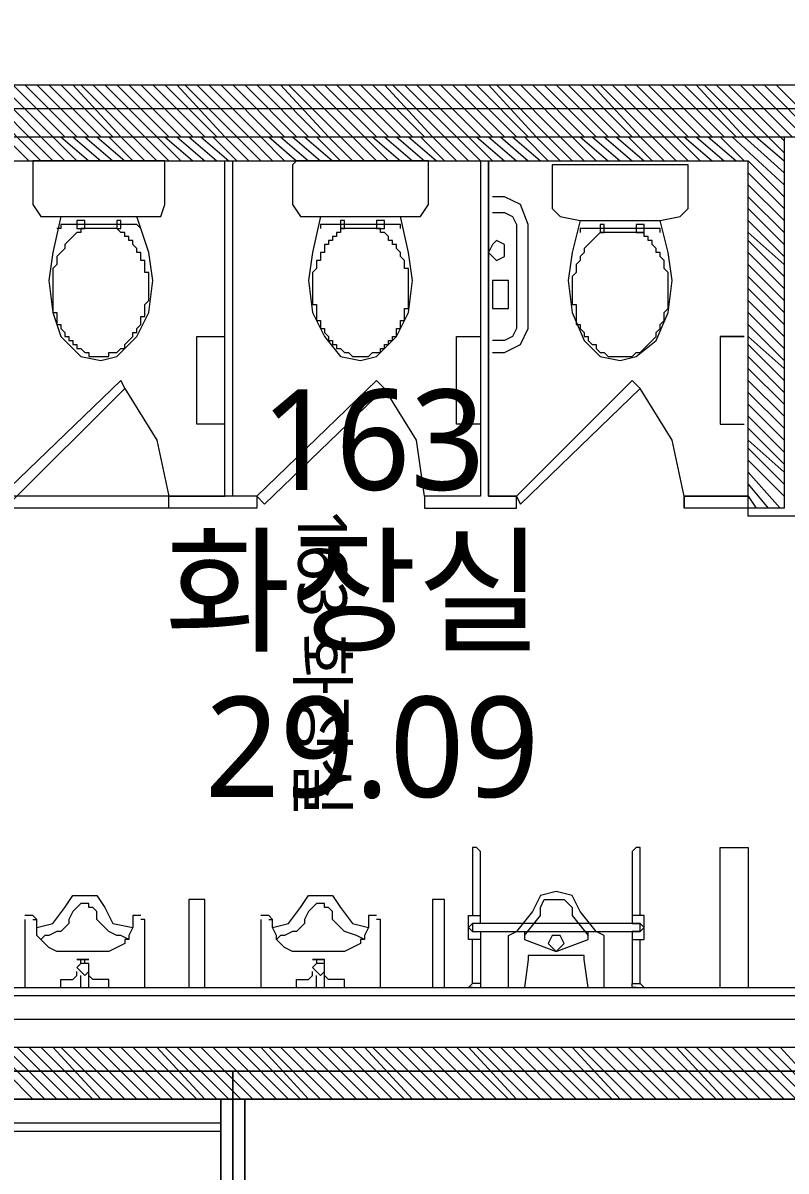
# Model space of a CAD drawing. Header units: millimetres. Extents: x -4011 to 126995, y -1911 to 106700.
# Drawn here: x 64935 to 67904, y 60839 to 65308 of the extents above; entities that cross this region are included whole.
import ezdxf

# ---------------------------------------------------------------- set-up
doc = ezdxf.new("R2010")
doc.units = ezdxf.units.MM
doc.layers.add('PDF_문자', color=7, linetype='Continuous')
doc.layers.add('PDF_형상', color=7, linetype='Continuous')
doc.styles.add('PDF 맑은 고딕', font='malgun.ttf')

msp = doc.modelspace()

# ---------------------------------------------------------------- linework, layer by layer
at = {"layer": 'PDF_형상', "lineweight": 5}
for points in [[(71704.7, 34538.9), (71704.7, 42217.6), (68207.3, 42217.6), (62704.7, 42217.6), (62704.7, 46228), (65751.3, 46228), (65751.3, 49772), (70196.9, 49772), (70196.9, 51171), (62456, 51171), (62456, 56269.4), (62704.7, 56269.4), (70196.9, 56269.4), (70196.9, 57668.4), (65751.3, 57668.4), (65751.3, 61228), (62440.4, 61228), (62440.4, 87730.6)], [(62953.4, 65067.4), (71098.4, 65067.4), (71114, 65067.4)], [(64725.4, 65067.4), (64911.9, 64865.3), (65005.2, 64772)], [(64756.5, 65067.4), (64958.5, 64865.3), (65051.8, 64772)], [(64803.1, 65067.4), (65005.2, 64865.3), (65098.4, 64772)], [(64849.7, 65067.4), (65051.8, 64865.3), (65145.1, 64772)], [(64896.4, 65067.4), (65098.4, 64865.3)], [(64943, 65067.4), (65145.1, 64865.3)], [(64989.6, 65067.4), (65191.7, 64865.3)], [(65036.3, 65067.4), (65238.3, 64865.3)], [(65082.9, 65067.4), (65285, 64865.3)], [(65129.5, 65067.4), (65316.1, 64865.3), (65409.3, 64772)], [(65160.6, 65067.4), (65362.7, 64865.3), (65456, 64772)], [(65207.3, 65067.4), (65409.3, 64865.3), (65502.6, 64772)], [(65253.9, 65067.4), (65456, 64865.3), (65549.2, 64772)], [(65300.5, 65067.4), (65502.6, 64865.3)], [(65347.1, 65067.4), (65549.2, 64865.3)], [(65393.8, 65067.4), (65595.9, 64865.3)], [(65440.4, 65067.4), (65642.5, 64865.3)], [(65487, 65067.4), (65689.1, 64865.3)], [(65533.7, 65067.4), (65720.2, 64865.3), (65813.5, 64772)], [(65564.8, 65067.4), (65766.8, 64865.3), (65860.1, 64772)], [(65611.4, 65067.4), (65813.5, 64865.3), (65906.7, 64772)], [(65658, 65067.4), (65860.1, 64865.3), (65953.4, 64772)], [(65704.7, 65067.4), (65906.7, 64865.3)], [(65751.3, 65067.4), (65953.4, 64865.3)], [(65797.9, 65067.4), (66000, 64865.3)], [(65844.6, 65067.4), (66046.6, 64865.3)], [(65891.2, 65067.4), (66093.3, 64865.3)], [(65937.8, 65067.4), (66124.3, 64865.3), (66217.6, 64772)], [(65968.9, 65067.4), (66171, 64865.3), (66264.2, 64772)], [(66015.5, 65067.4), (66217.6, 64865.3), (66310.9, 64772)], [(66062.2, 65067.4), (66264.2, 64865.3), (66357.5, 64772)], [(66108.8, 65067.4), (66310.9, 64865.3)], [(66155.4, 65067.4), (66357.5, 64865.3)], [(66202.1, 65067.4), (66404.1, 64865.3)], [(66248.7, 65067.4), (66450.8, 64865.3)], [(66295.3, 65067.4), (66497.4, 64865.3)], [(66342, 65067.4), (66528.5, 64865.3), (66621.8, 64772)], [(66373.1, 65067.4), (66575.1, 64865.3), (66668.4, 64772)], [(66419.7, 65067.4), (66621.8, 64865.3), (66715, 64772), (66715, 63466.3), (66497.4, 63466.3), (66497.4, 63419.7), (66854.9, 63419.7), (66854.9, 63466.3), (67305.7, 63917.1), (67336.8, 63886)], [(66466.3, 65067.4), (66668.4, 64865.3), (66761.7, 64772)], [(66512.9, 65067.4), (66715, 64865.3)], [(66559.6, 65067.4), (66761.7, 64865.3)], [(66606.2, 65067.4), (66808.3, 64865.3)], [(66652.8, 65067.4), (66854.9, 64865.3)], [(66699.5, 65067.4), (66901.5, 64865.3)], [(66746.1, 65067.4), (66932.6, 64865.3), (67025.9, 64772)], [(66777.2, 65067.4), (66979.3, 64865.3), (67072.5, 64772)], [(66823.8, 65067.4), (67025.9, 64865.3), (67119.2, 64772)], [(66870.5, 65067.4), (67072.5, 64865.3), (67165.8, 64772)], [(66917.1, 65067.4), (67119.2, 64865.3)], [(66963.7, 65067.4), (67165.8, 64865.3)], [(67010.4, 65067.4), (67212.4, 64865.3)], [(67057, 65067.4), (67259.1, 64865.3)], [(67103.6, 65067.4), (67305.7, 64865.3)], [(67150.3, 65067.4), (67336.8, 64865.3), (67430, 64772)], [(67181.3, 65067.4), (67383.4, 64865.3), (67476.7, 64772)], [(67228, 65067.4), (67430, 64865.3), (67523.3, 64772)], [(67274.6, 65067.4), (67476.7, 64865.3), (67569.9, 64772)], [(67321.2, 65067.4), (67523.3, 64865.3)], [(67367.9, 65067.4), (67569.9, 64865.3)], [(67414.5, 65067.4), (67616.6, 64865.3)], [(67461.1, 65067.4), (67663.2, 64865.3)], [(67507.8, 65067.4), (67709.8, 64865.3)], [(67554.4, 65067.4), (67740.9, 64865.3), (67896.4, 64725.4)], [(67585.5, 65067.4), (67787.6, 64865.3), (67896.4, 64772)], [(67632.1, 65067.4), (67834.2, 64865.3), (67896.4, 64803.1)], [(67678.8, 65067.4), (67880.8, 64865.3), (67896.4, 64849.7)], [(67725.4, 65067.4), (67927.5, 64865.3)], [(67772, 65067.4), (67974.1, 64865.3)], [(67818.6, 65067.4), (68020.7, 64865.3)], [(67865.3, 65067.4), (68067.4, 64865.3)], [(62953.4, 64865.3), (71098.4, 64865.3)], [(66497.4, 63466.3), (66466.3, 63683.9), (66342, 63886), (65875.6, 63435.2), (65844.6, 63466.3), (64787.6, 63466.3), (64787.6, 64772), (64678.8, 64865.3)], [(64865.3, 64865.3), (64958.5, 64772)], [(65082.9, 64865.3), (65191.7, 64772)], [(65129.5, 64865.3), (65238.3, 64772)], [(65176.2, 64865.3), (65285, 64772)], [(65222.8, 64865.3), (65331.6, 64772)], [(65269.4, 64865.3), (65362.7, 64772)], [(65487, 64865.3), (65595.9, 64772)], [(65533.7, 64865.3), (65642.5, 64772)], [(65580.3, 64865.3), (65689.1, 64772)], [(65626.9, 64865.3), (65735.7, 64772)], [(65673.6, 64865.3), (65766.8, 64772)], [(65891.2, 64865.3), (66000, 64772)], [(65937.8, 64865.3), (66046.6, 64772)], [(65984.5, 64865.3), (66093.3, 64772)], [(66031.1, 64865.3), (66139.9, 64772)], [(66077.7, 64865.3), (66171, 64772)], [(66295.3, 64865.3), (66404.1, 64772)], [(66342, 64865.3), (66450.8, 64772)], [(66388.6, 64865.3), (66497.4, 64772)], [(66435.2, 64865.3), (66544, 64772)], [(66481.9, 64865.3), (66575.1, 64772)], [(66699.5, 64865.3), (66808.3, 64772)], [(66746.1, 64865.3), (66854.9, 64772)], [(66792.7, 64865.3), (66901.5, 64772)], [(66839.4, 64865.3), (66948.2, 64772)], [(66886, 64865.3), (66979.3, 64772)], [(67103.6, 64865.3), (67212.4, 64772)], [(67150.3, 64865.3), (67259.1, 64772)], [(67196.9, 64865.3), (67305.7, 64772)], [(67243.5, 64865.3), (67352.3, 64772)], [(67290.1, 64865.3), (67383.4, 64772)], [(67507.8, 64865.3), (67616.6, 64772)], [(67554.4, 64865.3), (67663.2, 64772)], [(67601, 64865.3), (67709.8, 64772)], [(67647.7, 64865.3), (67740.9, 64772)], [(67694.3, 64865.3), (67896.4, 64678.8)], [(67896.4, 64865.3), (67896.4, 63419.7), (67756.5, 63419.7), (67756.5, 64772), (67896.4, 64632.1)], [(71098.4, 64818.7), (67943, 64818.7), (67943, 63388.6), (67756.5, 63388.6), (67756.5, 63419.7), (67507.8, 63419.7), (67507.8, 63466.3), (67507.8, 63419.7)], [(62953.4, 64772), (67756.5, 64772)], [(65331.6, 63886), (64880.8, 63435.2), (64849.7, 63466.3), (65316.1, 63917.1), (65331.6, 63886), (65316.1, 63917.1), (64849.7, 63466.3), (64880.8, 63435.2), (65331.6, 63886), (65456, 63683.9), (65502.6, 63466.3), (65720.2, 63466.3), (65720.2, 64772)], [(65751.3, 63466.3), (65751.3, 64772)], [(67507.8, 63466.3), (67756.5, 63466.3), (67507.8, 63466.3), (67461.1, 63683.9), (67336.8, 63886), (66870.5, 63435.2), (66854.9, 63466.3), (66746.1, 63466.3), (66746.1, 64772), (66746.1, 63466.3), (66854.9, 63466.3), (66870.5, 63435.2), (67336.8, 63886), (67305.7, 63917.1), (66854.9, 63466.3)], [(67756.5, 64725.4), (67896.4, 64585.5)], [(62751.3, 64678.8), (62751.3, 61430.1), (70134.7, 61430.1)], [(67756.5, 64678.8), (67896.4, 64538.9)], [(66761.7, 64025.9), (66808.3, 64025.9), (66870.5, 64057), (66901.5, 64119.2), (66901.5, 64523.3), (66870.5, 64601), (66808.3, 64632.1), (66761.7, 64632.1)], [(67756.5, 64632.1), (67896.4, 64492.2)], [(67756.5, 64585.5), (67896.4, 64445.6)], [(65082.9, 64554.4), (65378.2, 64554.4)], [(66093.3, 64554.4), (66404.1, 64554.4)], [(66761.7, 64569.9), (66808.3, 64569.9), (66839.4, 64554.4), (66854.9, 64523.3), (66854.9, 64119.2), (66839.4, 64088.1), (66808.3, 64072.5), (66761.7, 64072.5)], [(67103.6, 64538.9), (67414.5, 64538.9)], [(67756.5, 64538.9), (67896.4, 64399)], [(65393.8, 64507.8), (65378.2, 64523.3), (65082.9, 64523.3), (65082.9, 64507.8), (65067.4, 64507.8)], [(66404.1, 64507.8), (66404.1, 64523.3), (66093.3, 64523.3), (66093.3, 64507.8)], [(67414.5, 64492.2), (67414.5, 64507.8), (67103.6, 64507.8), (67103.6, 64492.2)], [(67756.5, 64492.2), (67896.4, 64367.9)], [(67756.5, 64461.1), (67896.4, 64321.2)], [(67756.5, 64414.5), (67896.4, 64274.6)], [(67756.5, 64367.9), (67896.4, 64228)], [(67756.5, 64321.2), (67896.4, 64181.3)], [(67756.5, 64274.6), (67896.4, 64134.7)], [(67756.5, 64228), (67896.4, 64088.1)], [(67756.5, 64181.3), (67896.4, 64041.5)], [(67756.5, 64134.7), (67896.4, 63994.8)], [(65720.2, 63746.1), (65611.4, 63746.1), (65611.4, 64088.1), (65720.2, 64088.1)], [(66715, 63746.1), (66621.8, 63746.1), (66621.8, 64088.1), (66715, 64088.1)], [(67647.7, 64088.1), (67740.9, 64088.1), (67647.7, 64088.1), (67647.7, 63746.1), (67740.9, 63746.1)], [(67756.5, 64088.1), (67896.4, 63963.7)], [(67756.5, 64057), (67896.4, 63917.1)], [(67756.5, 64010.4), (67896.4, 63870.5)], [(67756.5, 63963.7), (67896.4, 63823.8)], [(66342, 63886), (65875.6, 63435.2), (65844.6, 63466.3), (66310.9, 63917.1), (66342, 63886), (66310.9, 63917.1), (65844.6, 63466.3), (65844.6, 63419.7), (64787.6, 63419.7)], [(67756.5, 63917.1), (67896.4, 63777.2)], [(67756.5, 63870.5), (67896.4, 63730.6)], [(67756.5, 63823.8), (67896.4, 63683.9)], [(62844.6, 61321.2), (70134.7, 61321.2), (70134.7, 63621.8), (69171, 63621.8), (69171, 63777.2), (70290.2, 63777.2), (70290.2, 61119.2), (62549.2, 61119.2), (70290.2, 61119.2)], [(67756.5, 63777.2), (67896.4, 63637.3)], [(67756.5, 63730.6), (67896.4, 63590.7)], [(67756.5, 63683.9), (67896.4, 63559.6)], [(67756.5, 63652.8), (67896.4, 63513)], [(67756.5, 63606.2), (67896.4, 63466.3)], [(67756.5, 63559.6), (67880.8, 63419.7)], [(67756.5, 63513), (67834.2, 63419.7)], [(65844.6, 63419.7), (65502.6, 63419.7), (65502.6, 63466.3)], [(67756.5, 63466.3), (67787.6, 63419.7)], [(66715, 61803.1), (66715, 61834.2), (66715, 62082.9), (66699.5, 62098.4), (66683.9, 62098.4), (66683.9, 62082.9), (66683.9, 61834.2)], [(67336.8, 61834.2), (67336.8, 62082.9), (67336.8, 62098.4), (67321.2, 62098.4), (67305.7, 62082.9), (67305.7, 61834.2)], [(67647.7, 61554.4), (67647.7, 62098.4), (67756.5, 62098.4), (67756.5, 61554.4)], [(67196.9, 61554.4), (67196.9, 61756.5), (67165.8, 61772), (67103.6, 61849.7), (67072.5, 61911.9), (67010.4, 61927.5), (66948.2, 61911.9), (66917.1, 61849.7), (66854.9, 61772), (66870.5, 61772), (66886, 61772), (66886, 61740.9), (67010.4, 61694.3), (67134.7, 61740.9), (67134.7, 61772), (67150.3, 61772), (67165.8, 61772)], [(66886, 61756.5), (66948.2, 61834.2), (66948.2, 61865.3), (66963.7, 61896.4), (67010.4, 61896.4), (67041.4, 61896.4), (67072.5, 61865.3), (67072.5, 61834.2), (67134.7, 61756.5)], [(65347.1, 61740.9), (65316.1, 61756.5), (65300.5, 61756.5), (65269.4, 61772), (65253.9, 61787.6), (65238.3, 61803.1), (65222.8, 61818.7), (65222.8, 61849.7), (65207.3, 61865.3), (65191.7, 61865.3), (65191.7, 61880.8), (65176.2, 61880.8), (65160.6, 61880.8), (65145.1, 61865.3), (65129.5, 61849.7), (65114, 61818.7), (65114, 61803.1), (65098.4, 61787.6), (65082.9, 61772), (65067.4, 61772), (65036.3, 61756.5), (65020.7, 61756.5), (65005.2, 61740.9)], [(66264.2, 61740.9), (66233.2, 61756.5), (66186.5, 61772), (66171, 61787.6), (66155.4, 61803.1), (66139.9, 61818.7), (66139.9, 61849.7), (66124.3, 61865.3), (66108.8, 61865.3), (66108.8, 61880.8), (66093.3, 61880.8), (66077.7, 61880.8), (66062.2, 61865.3), (66046.6, 61849.7), (66031.1, 61818.7), (66031.1, 61803.1), (66015.5, 61787.6), (66000, 61772), (65984.5, 61772), (65953.4, 61756.5), (65937.8, 61756.5), (65922.3, 61740.9)], [(64989.6, 61787.6), (64989.6, 61803.1), (64989.6, 61818.7), (64974.1, 61834.2), (64958.5, 61834.2), (64943, 61834.2)], [(64943, 61818.7), (64943, 61694.3), (64943, 61554.4)], [(64974.1, 61818.7), (64989.6, 61818.7)], [(65393.8, 61834.2), (65362.7, 61834.2), (65362.7, 61818.7), (65362.7, 61803.1), (65362.7, 61787.6)], [(65409.3, 61554.4), (65409.3, 61694.3), (65409.3, 61818.7), (65393.8, 61818.7)], [(65906.7, 61787.6), (65906.7, 61803.1), (65906.7, 61818.7), (65891.2, 61834.2), (65875.6, 61834.2), (65860.1, 61834.2)], [(65860.1, 61818.7), (65860.1, 61694.3), (65860.1, 61554.4)], [(65891.2, 61818.7), (65906.7, 61818.7)], [(66310.9, 61834.2), (66279.8, 61834.2), (66279.8, 61818.7), (66279.8, 61803.1), (66279.8, 61787.6)], [(66326.4, 61554.4), (66326.4, 61694.3), (66326.4, 61818.7), (66310.9, 61818.7)], [(66715, 61740.9), (66668.4, 61740.9), (66668.4, 61834.2), (66715, 61834.2)], [(67305.7, 61740.9), (67352.3, 61740.9), (67352.3, 61834.2), (67305.7, 61834.2), (67305.7, 61803.1), (67321.2, 61803.1), (67336.8, 61803.1), (67352.3, 61787.6), (67336.8, 61772), (67321.2, 61772), (67305.7, 61772), (67305.7, 61740.9), (67305.7, 61569.9), (67336.8, 61569.9), (67336.8, 61740.9)], [(66699.5, 61803.1), (66683.9, 61803.1), (66683.9, 61787.6), (66683.9, 61772), (66699.5, 61772)], [(66715, 61772), (66715, 61740.9), (66715, 61569.9), (66683.9, 61569.9), (66683.9, 61740.9)], [(66823.8, 61554.4), (66823.8, 61756.5), (66854.9, 61772)], [(67134.7, 61554.4), (67119.2, 61663.2), (67119.2, 61678.8), (67088.1, 61678.8), (67010.4, 61678.8), (66932.6, 61678.8), (66901.5, 61678.8), (66901.5, 61663.2), (66886, 61554.4)], [(62658, 61647.7), (62751.3, 61554.4), (70134.7, 61554.4)], [(65145.1, 61663.2), (65191.7, 61663.2), (65145.1, 61663.2)], [(65160.6, 61647.7), (65160.6, 61663.2)], [(65176.2, 61647.7), (65176.2, 61663.2)], [(66062.2, 61663.2), (66077.7, 61663.2), (66077.7, 61647.7)], [(66062.2, 61663.2), (66108.8, 61663.2), (66062.2, 61663.2)], [(66108.8, 61647.7), (66108.8, 61663.2)], [(65082.9, 61554.4), (65082.9, 61585.5), (65129.5, 61585.5), (65145.1, 61601), (65145.1, 61616.6)], [(65160.6, 61554.4), (65160.6, 61601)], [(65269.4, 61554.4), (65269.4, 61585.5), (65207.3, 61585.5), (65191.7, 61601), (65191.7, 61616.6)], [(65191.7, 61554.4), (65191.7, 61601)], [(66000, 61554.4), (66000, 61585.5), (66046.6, 61585.5), (66062.2, 61601), (66062.2, 61616.6)], [(66077.7, 61554.4), (66077.7, 61601)], [(66186.5, 61554.4), (66186.5, 61585.5), (66124.3, 61585.5), (66108.8, 61601), (66108.8, 61616.6)], [(66108.8, 61554.4), (66108.8, 61601)], [(66683.9, 61554.4), (66668.4, 61554.4), (66683.9, 61569.9)], [(66715, 61569.9), (66715, 61554.4), (66730.6, 61554.4)], [(67321.2, 61554.4), (67305.7, 61554.4), (67305.7, 61569.9)], [(67336.8, 61569.9), (67352.3, 61554.4), (67367.9, 61554.4)], [(62751.3, 61523.3), (70134.7, 61523.3), (70290.2, 61383.4)], [(64772, 61321.2), (64974.1, 61119.2)], [(64818.7, 61321.2), (65020.7, 61119.2)], [(64865.3, 61321.2), (65067.4, 61119.2)], [(64911.9, 61321.2), (65114, 61119.2)], [(64958.5, 61321.2), (65160.6, 61119.2)], [(65005.2, 61321.2), (65207.3, 61119.2)], [(65051.8, 61321.2), (65238.3, 61119.2)], [(65082.9, 61321.2), (65285, 61119.2)], [(65129.5, 61321.2), (65331.6, 61119.2)], [(65176.2, 61321.2), (65378.2, 61119.2)], [(65222.8, 61321.2), (65424.9, 61119.2)], [(65269.4, 61321.2), (65471.5, 61119.2)], [(65316.1, 61321.2), (65518.1, 61119.2)], [(65362.7, 61321.2), (65564.8, 61119.2)], [(65409.3, 61321.2), (65611.4, 61119.2)], [(65456, 61321.2), (65642.5, 61119.2)], [(65487, 61321.2), (65689.1, 61119.2)], [(65533.7, 61321.2), (65735.7, 61119.2)], [(65580.3, 61321.2), (65782.4, 61119.2)], [(65626.9, 61321.2), (65829, 61119.2)], [(65673.6, 61321.2), (65875.6, 61119.2)], [(65720.2, 61321.2), (65922.3, 61119.2)], [(65766.8, 61321.2), (65968.9, 61119.2)], [(65813.5, 61321.2), (66015.5, 61119.2)], [(65860.1, 61321.2), (66046.6, 61119.2)], [(65891.2, 61321.2), (66093.3, 61119.2)], [(65937.8, 61321.2), (66139.9, 61119.2)], [(65984.5, 61321.2), (66186.5, 61119.2)], [(66031.1, 61321.2), (66233.2, 61119.2)], [(66077.7, 61321.2), (66279.8, 61119.2)], [(66124.3, 61321.2), (66326.4, 61119.2)], [(66171, 61321.2), (66373.1, 61119.2)], [(66217.6, 61321.2), (66419.7, 61119.2)], [(66264.2, 61321.2), (66450.8, 61119.2)], [(66295.3, 61321.2), (66497.4, 61119.2)], [(66342, 61321.2), (66544, 61119.2)], [(66388.6, 61321.2), (66590.7, 61119.2)], [(66435.2, 61321.2), (66637.3, 61119.2)], [(66481.9, 61321.2), (66683.9, 61119.2)], [(66528.5, 61321.2), (66730.6, 61119.2)], [(66575.1, 61321.2), (66777.2, 61119.2)], [(66621.8, 61321.2), (66823.8, 61119.2)], [(66668.4, 61321.2), (66854.9, 61119.2)], [(66699.5, 61321.2), (66901.5, 61119.2)], [(66746.1, 61321.2), (66948.2, 61119.2)], [(66792.7, 61321.2), (66994.8, 61119.2)], [(66839.4, 61321.2), (67041.4, 61119.2)], [(66886, 61321.2), (67088.1, 61119.2)], [(66932.6, 61321.2), (67134.7, 61119.2)], [(66979.3, 61321.2), (67181.3, 61119.2)], [(67025.9, 61321.2), (67228, 61119.2)], [(67072.5, 61321.2), (67259.1, 61119.2)], [(67103.6, 61321.2), (67305.7, 61119.2)], [(67150.3, 61321.2), (67352.3, 61119.2)], [(67196.9, 61321.2), (67399, 61119.2)], [(67243.5, 61321.2), (67445.6, 61119.2)], [(67290.1, 61321.2), (67492.2, 61119.2)], [(67336.8, 61321.2), (67538.9, 61119.2)], [(67383.4, 61321.2), (67585.5, 61119.2)], [(67430, 61321.2), (67632.1, 61119.2)], [(67476.7, 61321.2), (67663.2, 61119.2)], [(67507.8, 61321.2), (67709.8, 61119.2)], [(67554.4, 61321.2), (67756.5, 61119.2)], [(67601, 61321.2), (67803.1, 61119.2)], [(67647.7, 61321.2), (67849.7, 61119.2)], [(67694.3, 61321.2), (67896.4, 61119.2)], [(67740.9, 61321.2), (67943, 61119.2)], [(67787.6, 61321.2), (67989.6, 61119.2)], [(67834.2, 61321.2), (68036.3, 61119.2)], [(67880.8, 61321.2), (68067.4, 61119.2)]]:
    msp.add_lwpolyline(points, dxfattribs=at)
for points in [[(71720.2, 68720.2), (71720.2, 64974.1), (70196.9, 64974.1), (62440.4, 64974.1), (62440.4, 68720.2)], [(62440.4, 64974.1), (62440.4, 61228), (65751.3, 61228), (68424.9, 61228), (70196.9, 61228), (70196.9, 64974.1)], [(65082.9, 64554.4), (65051.8, 64414.5), (65036.3, 64305.7), (65051.8, 64181.3), (65082.9, 64088.1), (65160.6, 64010.4), (65238.3, 63994.8), (65300.5, 64010.4), (65378.2, 64088.1), (65424.9, 64181.3), (65440.4, 64305.7), (65424.9, 64414.5), (65378.2, 64554.4), (65393.8, 64554.4), (65471.5, 64554.4), (65487, 64601), (65487, 64756.5), (65487, 64772), (64989.6, 64772), (64974.1, 64772), (64974.1, 64756.5), (64974.1, 64601), (65005.2, 64554.4)], [(66093.3, 64554.4), (66062.2, 64414.5), (66046.6, 64305.7), (66062.2, 64181.3), (66108.8, 64088.1), (66171, 64010.4), (66248.7, 63994.8), (66310.9, 64010.4), (66388.6, 64088.1), (66435.2, 64181.3), (66450.8, 64305.7), (66435.2, 64414.5), (66404.1, 64554.4), (66481.9, 64554.4), (66512.9, 64601), (66512.9, 64756.5), (66512.9, 64772), (66497.4, 64772), (66000, 64772), (65984.5, 64756.5), (65984.5, 64601), (66015.5, 64554.4)], [(67103.6, 64538.9), (67072.5, 64414.5), (67057, 64305.7), (67072.5, 64181.3), (67119.2, 64072.5), (67181.3, 64010.4), (67259.1, 63994.8), (67321.2, 64010.4), (67399, 64072.5), (67445.6, 64181.3), (67461.1, 64305.7), (67445.6, 64414.5), (67414.5, 64538.9), (67492.2, 64554.4), (67523.3, 64585.5), (67523.3, 64756.5), (67507.8, 64756.5), (67010.4, 64756.5), (66994.8, 64756.5), (66994.8, 64585.5), (67025.9, 64554.4)], [(65176.2, 64507.8), (65176.2, 64538.9), (65145.1, 64538.9), (65145.1, 64507.8)], [(65300.5, 64507.8), (65316.1, 64507.8), (65316.1, 64538.9), (65300.5, 64538.9)], [(66186.5, 64507.8), (66186.5, 64538.9), (66171, 64538.9), (66171, 64507.8)], [(66310.9, 64507.8), (66342, 64507.8), (66342, 64538.9), (66310.9, 64538.9)], [(65145.1, 64492.2), (65129.5, 64476.7), (65114, 64461.1), (65098.4, 64445.6), (65098.4, 64430.1), (65082.9, 64414.5), (65067.4, 64399), (65067.4, 64383.4), (65067.4, 64367.9), (65051.8, 64352.3), (65051.8, 64336.8), (65051.8, 64321.2), (65051.8, 64305.7), (65051.8, 64290.2), (65051.8, 64274.6), (65051.8, 64259.1), (65051.8, 64243.5), (65051.8, 64228), (65051.8, 64212.4), (65051.8, 64196.9), (65051.8, 64181.3), (65067.4, 64181.3), (65067.4, 64165.8), (65067.4, 64150.3), (65067.4, 64134.7), (65082.9, 64134.7), (65082.9, 64119.2), (65098.4, 64103.6), (65098.4, 64088.1), (65114, 64088.1), (65114, 64072.5), (65129.5, 64072.5), (65129.5, 64057), (65145.1, 64057), (65145.1, 64041.5), (65160.6, 64041.5), (65176.2, 64025.9), (65191.7, 64025.9), (65191.7, 64010.4), (65207.3, 64010.4), (65222.8, 64010.4), (65238.3, 64010.4), (65253.9, 64010.4), (65269.4, 64010.4), (65269.4, 64025.9), (65285, 64025.9), (65300.5, 64025.9), (65316.1, 64041.5), (65331.6, 64041.5), (65331.6, 64057), (65347.1, 64072.5), (65362.7, 64088.1), (65362.7, 64103.6), (65378.2, 64103.6), (65378.2, 64119.2), (65393.8, 64134.7), (65393.8, 64150.3), (65393.8, 64165.8), (65409.3, 64165.8), (65409.3, 64181.3), (65409.3, 64196.9), (65409.3, 64212.4), (65424.9, 64228), (65424.9, 64243.5), (65424.9, 64259.1), (65424.9, 64274.6), (65424.9, 64290.2), (65424.9, 64305.7), (65424.9, 64321.2), (65424.9, 64336.8), (65409.3, 64336.8), (65409.3, 64352.3), (65409.3, 64367.9), (65409.3, 64383.4), (65393.8, 64383.4), (65393.8, 64399), (65393.8, 64414.5), (65378.2, 64414.5), (65378.2, 64430.1), (65362.7, 64445.6), (65362.7, 64461.1), (65347.1, 64461.1), (65347.1, 64476.7), (65331.6, 64476.7), (65331.6, 64492.2), (65316.1, 64492.2), (65300.5, 64507.8), (65285, 64507.8), (65269.4, 64507.8), (65253.9, 64507.8), (65238.3, 64507.8), (65222.8, 64507.8), (65207.3, 64507.8), (65191.7, 64507.8), (65176.2, 64507.8), (65160.6, 64507.8), (65160.6, 64492.2)], [(66155.4, 64492.2), (66155.4, 64476.7), (66139.9, 64476.7), (66139.9, 64461.1), (66124.3, 64461.1), (66124.3, 64445.6), (66108.8, 64445.6), (66108.8, 64430.1), (66108.8, 64414.5), (66093.3, 64414.5), (66093.3, 64399), (66093.3, 64383.4), (66077.7, 64383.4), (66077.7, 64367.9), (66077.7, 64352.3), (66062.2, 64336.8), (66062.2, 64321.2), (66062.2, 64305.7), (66062.2, 64290.2), (66062.2, 64274.6), (66062.2, 64259.1), (66062.2, 64243.5), (66062.2, 64228), (66062.2, 64212.4), (66077.7, 64212.4), (66077.7, 64196.9), (66077.7, 64181.3), (66077.7, 64165.8), (66077.7, 64150.3), (66093.3, 64150.3), (66093.3, 64134.7), (66093.3, 64119.2), (66108.8, 64119.2), (66108.8, 64103.6), (66124.3, 64088.1), (66124.3, 64072.5), (66139.9, 64072.5), (66139.9, 64057), (66155.4, 64057), (66155.4, 64041.5), (66171, 64041.5), (66186.5, 64025.9), (66202.1, 64025.9), (66217.6, 64010.4), (66233.2, 64010.4), (66248.7, 64010.4), (66264.2, 64010.4), (66279.8, 64010.4), (66295.3, 64025.9), (66310.9, 64025.9), (66326.4, 64025.9), (66326.4, 64041.5), (66342, 64041.5), (66342, 64057), (66357.5, 64057), (66357.5, 64072.5), (66373.1, 64072.5), (66373.1, 64088.1), (66388.6, 64088.1), (66388.6, 64103.6), (66388.6, 64119.2), (66404.1, 64119.2), (66404.1, 64134.7), (66404.1, 64150.3), (66419.7, 64150.3), (66419.7, 64165.8), (66419.7, 64181.3), (66419.7, 64196.9), (66435.2, 64196.9), (66435.2, 64212.4), (66435.2, 64228), (66435.2, 64243.5), (66435.2, 64259.1), (66435.2, 64274.6), (66435.2, 64290.2), (66435.2, 64305.7), (66435.2, 64321.2), (66435.2, 64336.8), (66435.2, 64352.3), (66419.7, 64352.3), (66419.7, 64367.9), (66419.7, 64383.4), (66404.1, 64399), (66404.1, 64414.5), (66388.6, 64430.1), (66388.6, 64445.6), (66373.1, 64445.6), (66373.1, 64461.1), (66357.5, 64461.1), (66357.5, 64476.7), (66342, 64492.2), (66326.4, 64492.2), (66326.4, 64507.8), (66310.9, 64507.8), (66295.3, 64507.8), (66279.8, 64507.8), (66264.2, 64507.8), (66248.7, 64507.8), (66233.2, 64507.8), (66217.6, 64507.8), (66202.1, 64507.8), (66186.5, 64507.8), (66171, 64507.8), (66171, 64492.2)], [(67165.8, 64476.7), (67150.3, 64461.1), (67134.7, 64445.6), (67119.2, 64430.1), (67119.2, 64414.5), (67103.6, 64399), (67103.6, 64383.4), (67088.1, 64367.9), (67088.1, 64352.3), (67088.1, 64336.8), (67072.5, 64321.2), (67072.5, 64305.7), (67072.5, 64290.2), (67072.5, 64274.6), (67072.5, 64259.1), (67072.5, 64243.5), (67072.5, 64228), (67072.5, 64212.4), (67088.1, 64212.4), (67088.1, 64196.9), (67088.1, 64181.3), (67088.1, 64165.8), (67088.1, 64150.3), (67088.1, 64134.7), (67103.6, 64134.7), (67103.6, 64119.2), (67119.2, 64103.6), (67119.2, 64088.1), (67134.7, 64088.1), (67134.7, 64072.5), (67150.3, 64057), (67165.8, 64057), (67165.8, 64041.5), (67181.3, 64025.9), (67196.9, 64025.9), (67212.4, 64010.4), (67228, 64010.4), (67243.5, 64010.4), (67259.1, 64010.4), (67274.6, 64010.4), (67290.1, 64010.4), (67305.7, 64010.4), (67321.2, 64025.9), (67336.8, 64025.9), (67352.3, 64041.5), (67367.9, 64057), (67383.4, 64072.5), (67399, 64088.1), (67399, 64103.6), (67414.5, 64119.2), (67414.5, 64134.7), (67430, 64150.3), (67430, 64165.8), (67430, 64181.3), (67445.6, 64196.9), (67445.6, 64212.4), (67445.6, 64228), (67445.6, 64243.5), (67445.6, 64259.1), (67445.6, 64274.6), (67445.6, 64290.2), (67445.6, 64305.7), (67445.6, 64321.2), (67445.6, 64336.8), (67430, 64352.3), (67430, 64367.9), (67430, 64383.4), (67414.5, 64399), (67414.5, 64414.5), (67399, 64414.5), (67399, 64430.1), (67383.4, 64445.6), (67383.4, 64461.1), (67367.9, 64461.1), (67367.9, 64476.7), (67352.3, 64476.7), (67352.3, 64492.2), (67336.8, 64492.2), (67321.2, 64492.2), (67305.7, 64492.2), (67290.1, 64492.2), (67274.6, 64492.2), (67259.1, 64492.2), (67243.5, 64492.2), (67228, 64492.2), (67212.4, 64492.2), (67196.9, 64492.2), (67181.3, 64492.2)], [(67196.9, 64492.2), (67196.9, 64523.3), (67181.3, 64523.3), (67181.3, 64492.2)], [(67321.2, 64492.2), (67352.3, 64492.2), (67352.3, 64523.3), (67321.2, 64523.3)], [(66777.2, 64383.4), (66808.3, 64399), (66808.3, 64414.5), (66808.3, 64445.6), (66777.2, 64461.1), (66761.7, 64445.6), (66746.1, 64414.5), (66761.7, 64399)], [(66823.8, 64305.7), (66761.7, 64305.7), (66761.7, 64196.9), (66823.8, 64196.9)], [(65098.4, 61865.3), (65129.5, 61911.9), (65176.2, 61911.9), (65222.8, 61911.9), (65253.9, 61865.3), (65285, 61803.1), (65362.7, 61787.6), (65347.1, 61756.5), (65347.1, 61740.9), (65331.6, 61740.9), (65331.6, 61725.4), (65300.5, 61709.8), (65269.4, 61694.3), (65253.9, 61694.3), (65207.3, 61694.3), (65176.2, 61694.3), (65129.5, 61694.3), (65098.4, 61694.3), (65082.9, 61694.3), (65067.4, 61694.3), (65036.3, 61709.8), (65020.7, 61725.4), (65005.2, 61740.9), (64989.6, 61756.5), (64989.6, 61787.6), (65051.8, 61803.1)], [(65580.3, 61554.4), (65642.5, 61554.4), (65642.5, 61896.4), (65580.3, 61896.4)], [(65906.7, 61787.6), (65968.9, 61803.1), (66015.5, 61865.3), (66046.6, 61911.9), (66093.3, 61911.9), (66139.9, 61911.9), (66171, 61865.3), (66217.6, 61803.1), (66279.8, 61787.6), (66264.2, 61756.5), (66264.2, 61740.9), (66248.7, 61740.9), (66248.7, 61725.4), (66217.6, 61709.8), (66186.5, 61694.3), (66171, 61694.3), (66139.9, 61694.3), (66093.3, 61694.3), (66046.6, 61694.3), (66015.5, 61694.3), (66000, 61694.3), (65984.5, 61694.3), (65953.4, 61709.8), (65937.8, 61725.4), (65922.3, 61740.9), (65922.3, 61756.5)], [(66528.5, 61554.4), (66575.1, 61554.4), (66575.1, 61896.4), (66528.5, 61896.4)], [(66699.5, 61772), (67321.2, 61772), (67336.8, 61772), (67336.8, 61787.6), (67336.8, 61803.1), (67321.2, 61803.1), (66699.5, 61803.1), (66683.9, 61803.1), (66668.4, 61787.6), (66683.9, 61772)], [(67010.4, 61694.3), (67025.9, 61709.8), (67041.4, 61725.4), (67025.9, 61756.5), (67010.4, 61756.5), (66994.8, 61756.5), (66979.3, 61725.4), (66994.8, 61709.8)], [(65176.2, 61601), (65191.7, 61616.6), (65191.7, 61632.1), (65191.7, 61647.7), (65176.2, 61647.7), (65160.6, 61647.7), (65145.1, 61632.1), (65160.6, 61616.6)], [(66093.3, 61601), (66108.8, 61616.6), (66108.8, 61632.1), (66108.8, 61647.7), (66093.3, 61647.7), (66077.7, 61647.7), (66062.2, 61632.1), (66077.7, 61616.6)], [(65751.3, 61228), (65751.3, 57668.4), (68424.9, 57668.4), (68424.9, 61228)], [(65704.7, 60279.8), (65704.7, 61119.2)], [(65797.9, 60279.8), (65797.9, 61119.2)], [(62067.4, 61025.9), (62036.3, 60994.8), (65704.7, 60994.8), (65704.7, 61025.9)]]:
    msp.add_lwpolyline(points, close=True, dxfattribs=at)

# ---------------------------------------------------------------- texts
at = {"layer": 'PDF_문자', "char_height": 391.03, "attachment_point": 4, "style": 'PDF 맑은 고딕'}
for s, insert in [('163', (65860.3, 63683.6)), ('화장실', (65487, 63077)), ('29.09', (65642.6, 62486.7))]:
    msp.add_mtext(s, dxfattribs=dict(at, insert=insert))
at = {"layer": 'PDF_문자', "insert": (66090.4, 63419.5), "char_height": 189.93, "attachment_point": 4, "rotation": 270, "style": 'PDF 맑은 고딕'}
msp.add_mtext('163 화장실', dxfattribs=at)

doc.saveas('drawing.dxf')
